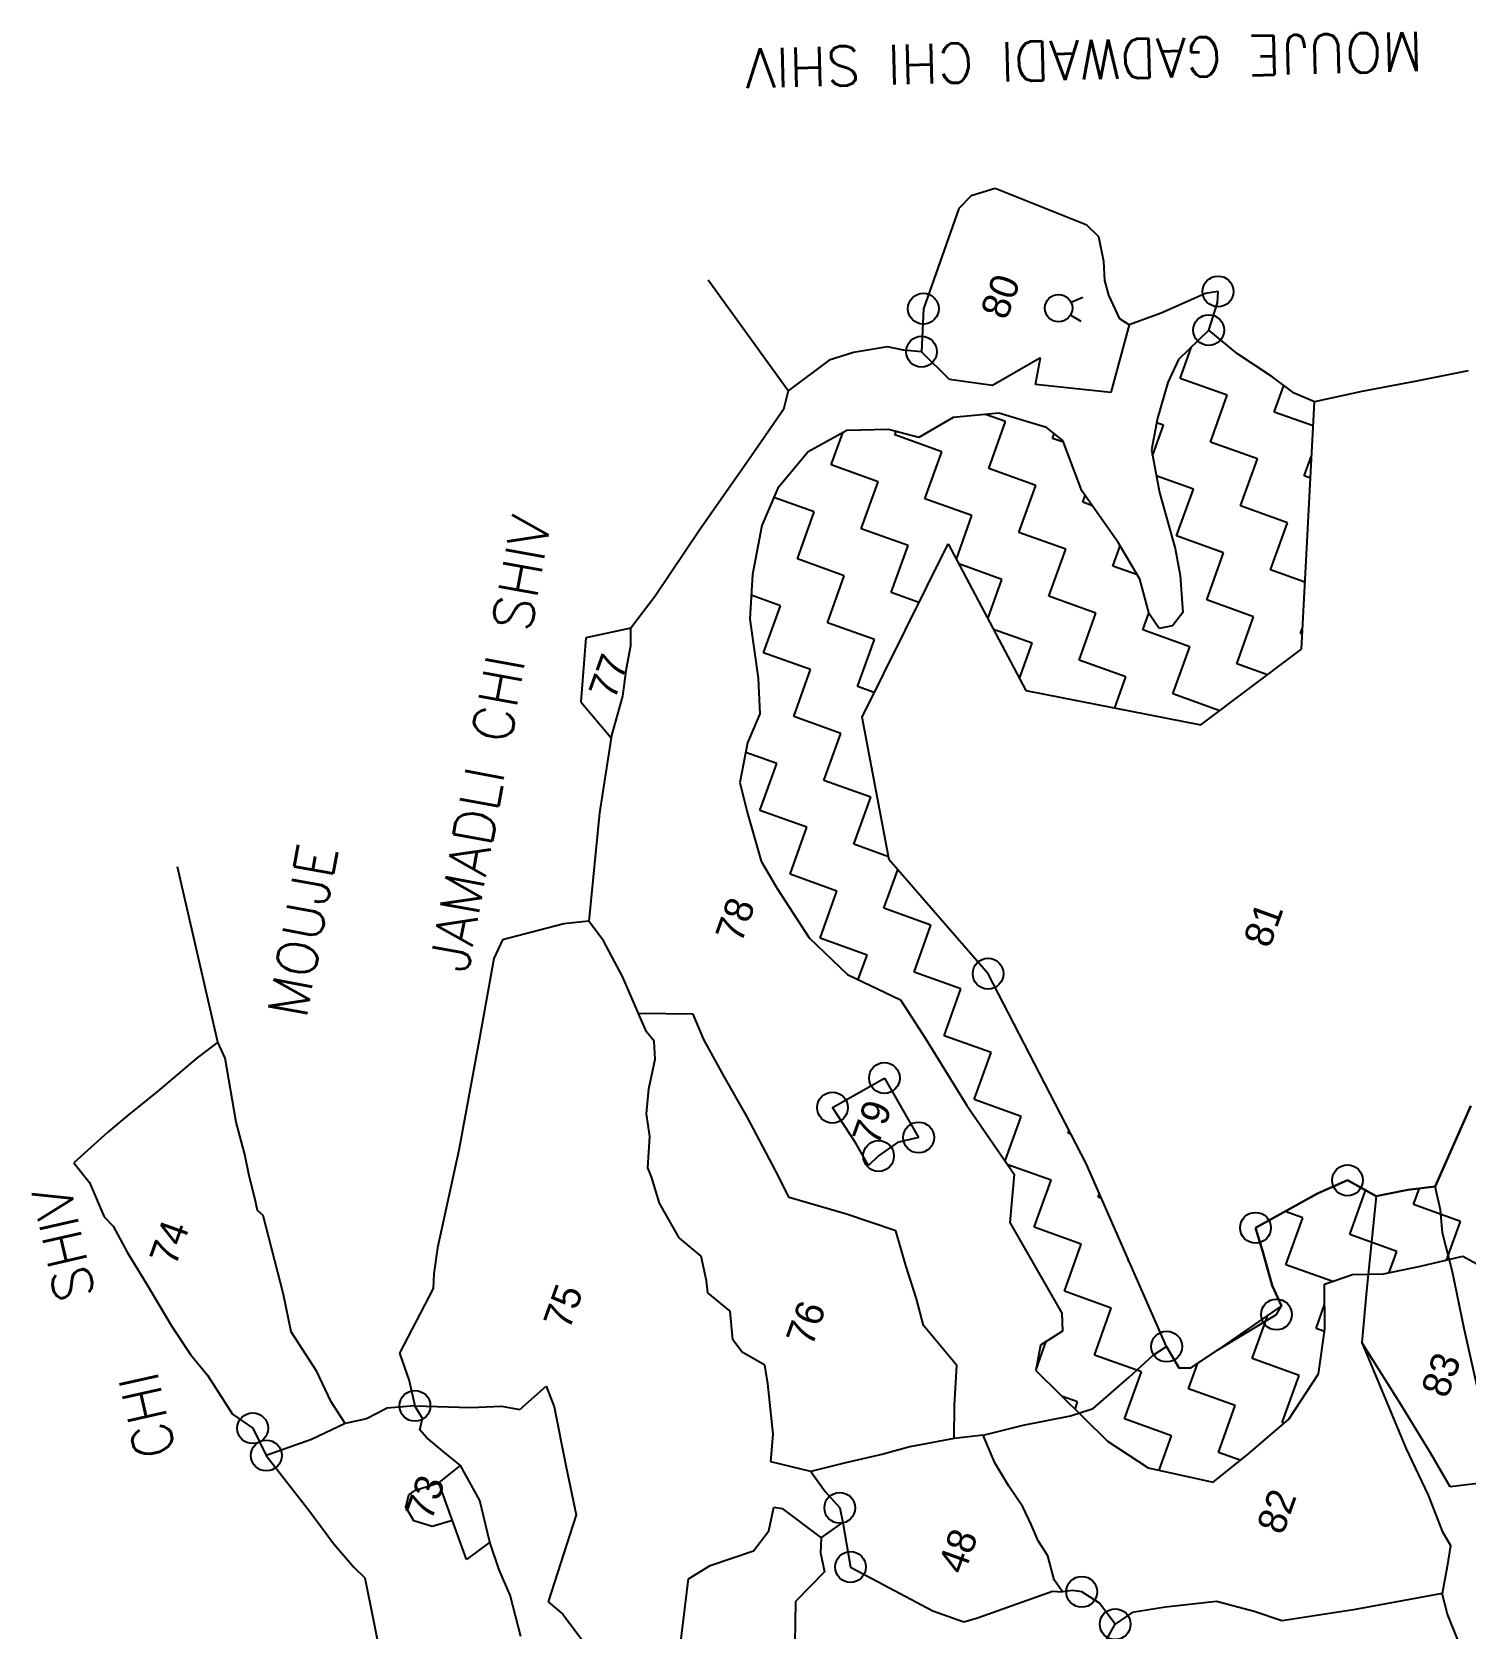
# Model space of a CAD drawing. Header units: metres. Extents: x 333193 to 336565, y 1789500 to 1792058.
# Drawn here: x 333379 to 334310, y 1790825 to 1791861 of the extents above; entities that cross this region are included whole.
import ezdxf
from ezdxf.enums import TextEntityAlignment as Align

# ---------------------------------------------------------------- set-up
doc = ezdxf.new("R2010")
doc.units = ezdxf.units.M
doc.linetypes.add('DIVIDE', pattern=[31.75, 12.7, -6.35, 0, -6.35, 0, -6.35])
for name, color, linetype in [('POLY_HATCH', 12, 'Continuous'), ('POLY_PARCEL', 6, 'Continuous'), ('SYM_STONE', 1, 'Continuous'), ('TEXT_MAPOUT', 7, 'Continuous'), ('TEXT_PARCEL', 7, 'Continuous'), ('V_BOUND_LINE', 7, 'Continuous'), ('V_DIVIDE_LINE', 7, 'DIVIDE')]:
    doc.layers.add(name, color=color, linetype=linetype)
doc.styles.get("Standard").update_dxf_attribs({"font": 'simplex.shx'})
doc.styles.add('TEXT_MAP', font='', dxfattribs={"height": 0.1})
doc.styles.get('TEXT_MAP').set_extended_font_data('Kruti Dev 050')

msp = doc.modelspace()

# ---------------------------------------------------------------- linework, layer by layer
for points in [[(334061.6, 1791688.5), (334054.2, 1791685.2)], [(334060.7, 1791672.9), (334053.7, 1791677.1)]]:
    msp.add_lwpolyline(points)
msp.add_circle((334046, 1791681.6), 8.89)
at = {"layer": 'POLY_HATCH'}
for p, q in [((334143.4, 1791667.3), (334123.9, 1791648.3)), ((334162.1, 1791652), (334143.4, 1791667.3)), ((334184.5, 1791637.1), (334162.1, 1791652)), ((334123.9, 1791648.3), (334116.8, 1791633.4)), ((334116.8, 1791633.4), (334110.2, 1791610.1)), ((334198.9, 1791626.3), (334184.5, 1791637.1)), ((334212, 1791620.8), (334198.9, 1791626.3)), ((334203.7, 1791460.2), (334212, 1791620.8)), ((334212, 1791620.8), (334212, 1791620.8)), ((333977.5, 1791610.6), (333955.2, 1791597.6)), ((334007.1, 1791613.4), (333977.5, 1791610.6)), ((334038.2, 1791604), (334007.1, 1791613.4)), ((333908.4, 1791602.1), (333883.4, 1791588.2)), ((333935.5, 1791602.9), (333908.4, 1791602.1)), ((333955.2, 1791597.6), (333935.5, 1791602.9)), ((334048.7, 1791595.6), (334038.2, 1791604)), ((334110.2, 1791610.1), (334106.2, 1791589.6)), ((334061, 1791563.1), (334048.7, 1791595.6)), ((333883.4, 1791588.2), (333863.8, 1791564.8)), ((334106.2, 1791589.6), (334111.4, 1791562)), ((333863.8, 1791564.8), (333853.4, 1791540.5)), ((334084.6, 1791529.5), (334061, 1791563.1)), ((334111.4, 1791562), (334121.7, 1791525.5)), ((333853.4, 1791540.5), (333847.2, 1791508.8)), ((333918.4, 1791416.2), (333974.2, 1791528.7)), ((333974.2, 1791528.7), (334024.7, 1791433.5)), ((334098.8, 1791505.7), (334084.6, 1791529.5)), ((334121.7, 1791525.5), (334124.8, 1791508)), ((333847.2, 1791508.8), (333845.5, 1791479.6)), ((334124.8, 1791508), (334126.6, 1791484)), ((334104.7, 1791483.1), (334098.8, 1791505.7)), ((333845.5, 1791479.6), (333851, 1791441.4)), ((334111.3, 1791473.7), (334104.7, 1791483.1)), ((334126.6, 1791484), (334120, 1791475.3)), ((334120, 1791475.3), (334111.3, 1791473.7)), ((334138.4, 1791411.2), (334203.7, 1791460.2)), ((333851, 1791441.4), (333852.1, 1791418.2)), ((334024.7, 1791433.5), (334138.4, 1791411.2)), ((333852.1, 1791418.2), (333844.1, 1791399.4)), ((333935.9, 1791323.5), (333918.4, 1791416.2)), ((333844.1, 1791399.4), (333839, 1791373.8)), ((333839, 1791373.8), (333843.8, 1791354.5)), ((333843.8, 1791354.5), (333852.8, 1791322.6)), ((333852.8, 1791322.6), (333863.3, 1791304.8)), ((334000.2, 1791249.6), (333935.9, 1791323.5)), ((333863.3, 1791304.8), (333884, 1791272.8)), ((333884, 1791272.8), (333909, 1791249.1)), ((333909, 1791249.1), (333943.4, 1791232.7)), ((334063.8, 1791126.5), (334000.2, 1791249.6)), ((333943.4, 1791232.7), (333959.5, 1791207.6)), ((333959.5, 1791207.6), (333986.4, 1791164)), ((333986.4, 1791164), (334017.2, 1791119.6)), ((334313.6, 1791163.8), (334290.5, 1791111.5)), ((334116.1, 1791007.6), (334063.8, 1791126.5)), ((334017.2, 1791119.6), (334014.4, 1791088.2)), ((334233.5, 1791115.5), (334214.1, 1791107)), ((334252.1, 1791105.3), (334233.5, 1791115.5)), ((334214.1, 1791107), (334173.8, 1791084.7)), ((334272.7, 1791109.4), (334252.1, 1791105.3)), ((334290.5, 1791111.5), (334272.7, 1791109.4)), ((334014.4, 1791088.2), (334048.1, 1791029.3)), ((334173.8, 1791084.7), (334178.5, 1791069)), ((334178.5, 1791069), (334184.6, 1791047.3)), ((334280.9, 1791059.7), (334308.4, 1791066.2)), ((334308.4, 1791066.2), (334333.8, 1791052.4)), ((334218.7, 1791048), (334236.8, 1791054.4)), ((334236.8, 1791054.4), (334256.8, 1791054.8)), ((334256.8, 1791054.8), (334280.9, 1791059.7)), ((334184.6, 1791047.3), (334190.6, 1791034)), ((334218.8, 1791018.8), (334218.7, 1791048)), ((334190.6, 1791034), (334149.3, 1791005.4)), ((334048.1, 1791029.3), (334048.5, 1791017.5)), ((334048.5, 1791017.5), (334034.2, 1791008.6)), ((334214.8, 1790989.8), (334218.8, 1791018.8)), ((334034.2, 1791008.6), (334031.2, 1790992.1)), ((334124.3, 1790993.6), (334116.1, 1791007.6)), ((334149.3, 1791005.4), (334131.9, 1790993.7)), ((334031.2, 1790992.1), (334077.8, 1790946.2)), ((334131.9, 1790993.7), (334124.3, 1790993.6)), ((334195.5, 1790960.5), (334214.8, 1790989.8)), ((334169.4, 1790938.3), (334195.5, 1790960.5)), ((334077.8, 1790946.2), (334104.1, 1790929)), ((334146.3, 1790919.7), (334169.4, 1790938.3)), ((334104.1, 1790929), (334146.3, 1790919.7))]:
    msp.add_line(p, q, dxfattribs=at)
at = {"layer": 'POLY_HATCH', "linetype": 'Continuous'}
for p, q in [((334125, 1791636), (334132.3, 1791656.5)), ((334155.5, 1791625.1), (334125, 1791636)), ((334185.9, 1791614.1), (334192.1, 1791631.4)), ((334144.5, 1791594.6), (334155.5, 1791625.1)), ((334011.6, 1791607.9), (333998.6, 1791612.6)), ((334211.2, 1791605.1), (334185.9, 1791614.1)), ((333898.3, 1791579.8), (333905.8, 1791600.7)), ((333939.7, 1791599.4), (333940.5, 1791601.6)), ((334000.7, 1791577.5), (334011.6, 1791607.9)), ((334106.9, 1791585.7), (334114, 1791605.6)), ((334114, 1791605.6), (334109.6, 1791607.1)), ((333970.2, 1791588.4), (333939.7, 1791599.4)), ((334042.1, 1791597), (334043.2, 1791600)), ((334049.2, 1791594.5), (334042.1, 1791597)), ((334175, 1791583.7), (334144.5, 1791594.6)), ((333928.8, 1791568.9), (333898.3, 1791579.8)), ((333959.2, 1791557.9), (333970.2, 1791588.4)), ((334164, 1791553.2), (334175, 1791583.7)), ((334205.5, 1791572.7), (334210.2, 1791585.8)), ((334031.2, 1791566.5), (334000.7, 1791577.5)), ((334133.5, 1791564.1), (334109.4, 1791572.8)), ((334209.4, 1791571.3), (334205.5, 1791572.7)), ((333887.3, 1791549.4), (333861.2, 1791558.7)), ((333917.8, 1791538.4), (333928.8, 1791568.9)), ((334020.2, 1791536), (334031.2, 1791566.5)), ((334061.6, 1791555.6), (334063.2, 1791560)), ((334122.6, 1791533.7), (334133.5, 1791564.1)), ((333876.4, 1791518.9), (333887.3, 1791549.4)), ((333989.7, 1791547), (333959.2, 1791557.9)), ((334067.9, 1791553.3), (334061.6, 1791555.6)), ((334194.5, 1791542.2), (334164, 1791553.2)), ((333948.3, 1791527.5), (333917.8, 1791538.4)), ((333979.6, 1791518.7), (333989.7, 1791547)), ((334183.6, 1791511.7), (334194.5, 1791542.2)), ((334050.7, 1791525.1), (334020.2, 1791536)), ((334153.1, 1791522.7), (334122.6, 1791533.7)), ((333906.8, 1791507.9), (333876.4, 1791518.9)), ((333937.3, 1791497), (333948.3, 1791527.5)), ((334039.7, 1791494.6), (334050.7, 1791525.1)), ((334081.2, 1791514.1), (334085.9, 1791527.3)), ((334142.1, 1791492.2), (334153.1, 1791522.7)), ((333895.9, 1791477.4), (333906.8, 1791507.9)), ((334009.2, 1791505.5), (333981.2, 1791515.6)), ((334097.2, 1791508.4), (334081.2, 1791514.1)), ((334205.9, 1791503.7), (334183.6, 1791511.7)), ((333955.3, 1791490.5), (333937.3, 1791497)), ((334000.1, 1791480), (334009.2, 1791505.5)), ((333865.4, 1791488.4), (333846.4, 1791495.2)), ((333854.5, 1791457.9), (333865.4, 1791488.4)), ((334070.2, 1791483.6), (334039.7, 1791494.6)), ((334172.6, 1791481.3), (334142.1, 1791492.2)), ((333926.4, 1791466.5), (333895.9, 1791477.4)), ((334059.3, 1791453.2), (334070.2, 1791483.6)), ((334100.7, 1791472.7), (334104.6, 1791483.5)), ((334161.7, 1791450.8), (334172.6, 1791481.3)), ((333915.4, 1791436), (333926.4, 1791466.5)), ((334028.8, 1791464.1), (334003.7, 1791473.1)), ((334131.2, 1791461.7), (334100.7, 1791472.7)), ((334203.1, 1791470.3), (334204.4, 1791474)), ((334204.2, 1791469.9), (334203.1, 1791470.3)), ((333884.9, 1791447), (333854.5, 1791457.9)), ((334020.6, 1791441.3), (334028.8, 1791464.1)), ((334120.2, 1791431.3), (334131.2, 1791461.7)), ((333874, 1791416.5), (333884.9, 1791447)), ((334089.7, 1791442.2), (334059.3, 1791453.2)), ((334181.6, 1791443.6), (334161.7, 1791450.8)), ((333926.3, 1791432.1), (333915.4, 1791436)), ((334082.5, 1791422.1), (334089.7, 1791442.2)), ((334150.6, 1791420.3), (334120.2, 1791431.3)), ((333904.5, 1791405.5), (333874, 1791416.5)), ((333893.5, 1791375), (333904.5, 1791405.5)), ((333863, 1791386), (333842.9, 1791393.2)), ((333852.1, 1791355.5), (333863, 1791386)), ((333924, 1791364.1), (333893.5, 1791375)), ((333913, 1791333.6), (333924, 1791364.1)), ((333882.6, 1791344.6), (333852.1, 1791355.5)), ((333871.6, 1791314.1), (333882.6, 1791344.6)), ((333935.6, 1791325.5), (333913, 1791333.6)), ((333902.1, 1791303.1), (333871.6, 1791314.1)), ((333932.6, 1791292.2), (333941.5, 1791317.1)), ((333891.1, 1791272.6), (333902.1, 1791303.1)), ((333963.1, 1791281.2), (333932.6, 1791292.2)), ((333952.1, 1791250.7), (333963.1, 1791281.2)), ((333921.6, 1791261.7), (333891.1, 1791272.6)), ((333915.9, 1791245.8), (333921.6, 1791261.7)), ((333982.6, 1791239.8), (333952.1, 1791250.7)), ((333971.6, 1791209.3), (333982.6, 1791239.8)), ((334002.1, 1791198.4), (333971.6, 1791209.3)), ((333991.2, 1791167.9), (334002.1, 1791198.4)), ((334021.6, 1791156.9), (333991.2, 1791167.9)), ((334011.3, 1791128.1), (334021.6, 1791156.9)), ((334052.1, 1791146), (334052.8, 1791147.8)), ((334054.1, 1791145.3), (334052.1, 1791146)), ((334041.2, 1791115.5), (334013.1, 1791125.6)), ((334030.2, 1791085), (334041.2, 1791115.5)), ((334235.3, 1791114.6), (334233.1, 1791115.4)), ((334071.7, 1791104.5), (334072.5, 1791106.8)), ((334073.8, 1791103.8), (334071.7, 1791104.5)), ((334235, 1791080.3), (334245.3, 1791109)), ((334276.4, 1791099.8), (334280.2, 1791110.3)), ((334204.5, 1791091.2), (334193.1, 1791095.3)), ((334306.9, 1791088.8), (334276.4, 1791099.8)), ((334060.7, 1791074.1), (334030.2, 1791085)), ((334193.6, 1791060.7), (334204.5, 1791091.2)), ((334297.9, 1791063.7), (334306.9, 1791088.8)), ((334049.7, 1791043.6), (334060.7, 1791074.1)), ((334265.5, 1791069.3), (334235, 1791080.3)), ((334091.2, 1791063.1), (334091.4, 1791063.7)), ((334091.8, 1791062.9), (334091.2, 1791063.1)), ((334260.6, 1791055.6), (334265.5, 1791069.3)), ((334223.9, 1791049.8), (334193.6, 1791060.7)), ((334080.2, 1791032.6), (334049.7, 1791043.6)), ((334069.3, 1791002.1), (334080.2, 1791032.6)), ((334213.1, 1791019.3), (334218.7, 1791035)), ((334171.7, 1790999.8), (334181.8, 1791027.9)), ((334031.3, 1790992.1), (334038, 1791011)), ((334218.6, 1791017.3), (334213.1, 1791019.3)), ((334099.8, 1790991.2), (334069.3, 1791002.1)), ((334202.2, 1790988.8), (334171.7, 1790999.8)), ((334088.8, 1790960.7), (334099.8, 1790991.2)), ((334130.2, 1790980.2), (334136.1, 1790996.5)), ((334160.7, 1790969.3), (334130.2, 1790980.2)), ((334191.2, 1790958.3), (334202.2, 1790988.8)), ((334058.3, 1790971.7), (334048.4, 1790975.2)), ((334056.7, 1790967), (334058.3, 1790971.7)), ((334149.8, 1790938.8), (334160.7, 1790969.3)), ((334119.3, 1790949.7), (334088.8, 1790960.7)), ((334192.4, 1790957.9), (334191.2, 1790958.3)), ((334111.3, 1790927.4), (334119.3, 1790949.7)), ((334163.8, 1790933.8), (334149.8, 1790938.8))]:
    msp.add_line(p, q, dxfattribs=at)
at = {"layer": 'POLY_PARCEL'}
for p, q in [((334091.7, 1791670.8), (334079.9, 1791626.8)), ((333975.1, 1791635.2), (333957, 1791653.3)), ((334034.2, 1791649.4), (334003, 1791631.3)), ((334031, 1791632.1), (334034.2, 1791649.4)), ((334003, 1791631.3), (333975.1, 1791635.2)), ((334079.9, 1791626.8), (334031, 1791632.1)), ((334031, 1791632.1), (334031, 1791632.1)), ((334203.7, 1791460.2), (334212, 1791620.8)), ((334203.7, 1791460.2), (334212, 1791620.8)), ((333918.4, 1791416.2), (333974.2, 1791528.7)), ((333918.4, 1791416.2), (333974.2, 1791528.7)), ((333974.2, 1791528.7), (334024.7, 1791433.5)), ((333974.2, 1791528.7), (334024.7, 1791433.5)), ((333768.3, 1791462.6), (333768.2, 1791473.8)), ((333765.5, 1791447.7), (333768.3, 1791462.6)), ((334138.4, 1791411.2), (334203.7, 1791460.2)), ((334138.4, 1791411.2), (334203.7, 1791460.2)), ((333763.1, 1791429.8), (333765.5, 1791447.7)), ((333755.4, 1791402.7), (333763.1, 1791429.8)), ((334024.7, 1791433.5), (334138.4, 1791411.2)), ((334024.7, 1791433.5), (334138.4, 1791411.2)), ((333935.9, 1791323.5), (333918.4, 1791416.2)), ((333935.9, 1791323.5), (333918.4, 1791416.2)), ((334000.2, 1791249.6), (333935.9, 1791323.5)), ((334000.2, 1791249.6), (333935.9, 1791323.5)), ((333750.6, 1791271), (333741, 1791283.7)), ((333762.8, 1791247.8), (333750.6, 1791271)), ((333773.3, 1791223.8), (333762.8, 1791247.8)), ((334063.8, 1791126.5), (334000.2, 1791249.6)), ((334063.8, 1791126.5), (334000.2, 1791249.6)), ((333808.8, 1791223.3), (333773.3, 1791223.8)), ((333778.5, 1791211.9), (333773.3, 1791223.8)), ((333815.6, 1791206.9), (333808.8, 1791223.3)), ((333783.5, 1791205.8), (333778.5, 1791211.9)), ((333828.9, 1791182.8), (333815.6, 1791206.9)), ((333784, 1791194.1), (333783.5, 1791205.8)), ((333780, 1791174.8), (333784, 1791194.1)), ((333843.7, 1791156.7), (333828.9, 1791182.8)), ((333899.2, 1791162.7), (333932.9, 1791181.9)), ((333932.9, 1791181.9), (333955.1, 1791143.3)), ((333778.4, 1791158.6), (333780, 1791174.8)), ((333780.6, 1791143.9), (333778.4, 1791158.6)), ((333862.4, 1791121.5), (333843.7, 1791156.7)), ((333914.4, 1791139.6), (333899.2, 1791162.7)), ((334290.5, 1791111.5), (334313.6, 1791163.8)), ((334313.6, 1791163.8), (334290.5, 1791111.5)), ((333779.4, 1791123.6), (333780.6, 1791143.9)), ((333922.5, 1791125.2), (333914.4, 1791139.6)), ((333941.4, 1791140.1), (333929.1, 1791131.3)), ((333955.1, 1791143.3), (333941.4, 1791140.1)), ((333781.6, 1791117.8), (333779.4, 1791123.6)), ((333929.1, 1791131.3), (333922.5, 1791125.2)), ((334116.1, 1791007.6), (334063.8, 1791126.5)), ((334116.1, 1791007.6), (334063.8, 1791126.5)), ((333786.8, 1791100.6), (333781.6, 1791117.8)), ((333871.1, 1791104.3), (333862.4, 1791121.5)), ((334214.1, 1791107), (334233.5, 1791115.5)), ((334233.5, 1791115.5), (334252.1, 1791105.3)), ((333908.2, 1791093.5), (333871.1, 1791104.3)), ((334173.8, 1791084.7), (334214.1, 1791107)), ((334252.1, 1791105.3), (334245.8, 1791043.8)), ((334252.1, 1791105.3), (334272.7, 1791109.4)), ((334272.7, 1791109.4), (334252.1, 1791105.3)), ((334272.7, 1791109.4), (334290.5, 1791111.5)), ((334290.5, 1791111.5), (334272.7, 1791109.4)), ((334293.8, 1791096.3), (334290.5, 1791111.5)), ((333799.6, 1791078.1), (333786.8, 1791100.6)), ((333940.4, 1791082.8), (333908.2, 1791093.5)), ((334295.2, 1791081.4), (334293.8, 1791096.3)), ((333946.7, 1791060.2), (333940.4, 1791082.8)), ((334178.5, 1791069), (334173.8, 1791084.7)), ((333813.9, 1791066.2), (333799.6, 1791078.1)), ((334301.6, 1791056), (334295.2, 1791081.4)), ((333817.4, 1791050.3), (333813.9, 1791066.2)), ((334184.6, 1791047.3), (334178.5, 1791069)), ((333953.8, 1791038.5), (333946.7, 1791060.2)), ((334309.3, 1791019.4), (334301.6, 1791056)), ((333818.2, 1791042.5), (333817.4, 1791050.3)), ((333832.8, 1791030.5), (333818.2, 1791042.5)), ((334190.6, 1791034), (334184.6, 1791047.3)), ((334245.8, 1791043.8), (334242.8, 1791010.2)), ((333834.4, 1791012), (333832.8, 1791030.5)), ((333958.2, 1791021.2), (333953.8, 1791038.5)), ((334187.4, 1791028.4), (334190.6, 1791034)), ((333980, 1790995.3), (333958.2, 1791021.2)), ((334149.3, 1791005.4), (334187.4, 1791028.4)), ((333840.5, 1791004), (333834.4, 1791012)), ((334242.8, 1791010.2), (334271.5, 1790941.7)), ((334268.6, 1790969.3), (334242.8, 1791010.2)), ((334319.7, 1790973), (334309.3, 1791019.4)), ((333855.3, 1790995.5), (333840.5, 1791004)), ((334091.8, 1790987.7), (334107.3, 1791002)), ((334107.3, 1791002), (334116.1, 1791007.6)), ((334116.1, 1791007.6), (334124.3, 1790993.6)), ((334131.9, 1790993.7), (334149.3, 1791005.4)), ((333857.1, 1790983.7), (333855.3, 1790995.5)), ((333978.3, 1790969.6), (333980, 1790995.3)), ((334124.3, 1790993.6), (334131.9, 1790993.7)), ((333696.1, 1790966.8), (333713.4, 1790981.9)), ((333713.4, 1790981.9), (333718.6, 1790968.5)), ((333860.6, 1790950.7), (333857.1, 1790983.7)), ((334068.5, 1790967.3), (334091.8, 1790987.7)), ((333633, 1790961), (333628.1, 1790969.1)), ((333628.1, 1790969.1), (333664.3, 1790968.1)), ((333664.3, 1790968.1), (333684.2, 1790969)), ((333684.2, 1790969), (333696.1, 1790966.8)), ((333718.6, 1790968.5), (333726.1, 1790930.5)), ((333978.2, 1790948), (333978.3, 1790969.6)), ((334287.6, 1790938.1), (334268.6, 1790969.3)), ((333631.2, 1790953.6), (333633, 1790961)), ((334022.9, 1790956.6), (334053.7, 1790962.7)), ((334053.7, 1790962.7), (334068.5, 1790967.3)), ((333582.9, 1790957.6), (333561, 1790947.3)), ((333635.7, 1790948.6), (333631.2, 1790953.6)), ((333646.2, 1790939.7), (333635.7, 1790948.6)), ((333859.1, 1790932.7), (333860.6, 1790950.7)), ((333978.2, 1790948), (333949.5, 1790942.5)), ((333997.1, 1790950.1), (333978.2, 1790948)), ((333997.1, 1790950.1), (334022.9, 1790956.6)), ((334004.6, 1790932.1), (333997.1, 1790950.1)), ((333561, 1790947.3), (333531.6, 1790936.9)), ((333657.7, 1790930.5), (333646.2, 1790939.7)), ((333932.1, 1790937.8), (333906.7, 1790932)), ((333949.5, 1790942.5), (333932.1, 1790937.8)), ((334271.5, 1790941.7), (334285.9, 1790911.2)), ((334300.1, 1790916.5), (334287.6, 1790938.1)), ((333643.6, 1790919.2), (333657.7, 1790930.5)), ((333670.3, 1790907.7), (333657.7, 1790930.5)), ((333726.1, 1790930.5), (333732.8, 1790898.4)), ((333885.2, 1790926.6), (333859.1, 1790932.7)), ((333906.7, 1790932), (333885.2, 1790926.6)), ((334013.6, 1790917), (334004.6, 1790932.1)), ((333628.4, 1790914.5), (333643.6, 1790919.2)), ((333661.6, 1790869.5), (333643.6, 1790919.2)), ((333885.2, 1790926.6), (333894.5, 1790913.5)), ((334022.8, 1790903.5), (334013.6, 1790917)), ((334330.6, 1790920.3), (334300.1, 1790916.5)), ((333622.3, 1790903.4), (333624.2, 1790911.3)), ((333624.2, 1790911.3), (333628.4, 1790914.5)), ((333676.8, 1790880.7), (333670.3, 1790907.7)), ((333894.5, 1790913.5), (333903.9, 1790902.9)), ((334285.9, 1790911.2), (334295, 1790887.7)), ((333627.4, 1790894.5), (333622.3, 1790903.4)), ((333732.8, 1790898.4), (333714.7, 1790842)), ((333857.9, 1790887.9), (333861, 1790903.4)), ((333861, 1790903.4), (333866.6, 1790902.6)), ((333866.6, 1790902.6), (333891.9, 1790883.4)), ((333903.9, 1790902.9), (333906, 1790893.5)), ((334028.1, 1790892.2), (334022.8, 1790903.5)), ((333639.3, 1790890.8), (333627.4, 1790894.5)), ((333652.5, 1790894.7), (333639.3, 1790890.8)), ((333847.8, 1790875), (333857.9, 1790887.9)), ((333891.9, 1790883.4), (333906, 1790893.5)), ((333906, 1790893.5), (333910.9, 1790864.5)), ((334032.7, 1790881.6), (334028.1, 1790892.2)), ((334295, 1790887.7), (334300.4, 1790878.5)), ((333676.8, 1790880.7), (333661.6, 1790869.5)), ((333682.7, 1790862.8), (333676.8, 1790880.7)), ((333819.8, 1790865.5), (333847.8, 1790875)), ((333891.9, 1790883.4), (333891.3, 1790873.7)), ((334038.9, 1790871.8), (334032.7, 1790881.6)), ((334300.4, 1790878.5), (334298.3, 1790864.9)), ((333805.6, 1790856.8), (333819.8, 1790865.5)), ((333891.3, 1790873.7), (333894, 1790861.3)), ((333910.9, 1790864.5), (333964.4, 1790836)), ((334043.1, 1790856.2), (334038.9, 1790871.8)), ((334298.3, 1790864.9), (334294.9, 1790847.3)), ((333689.9, 1790846.2), (333682.7, 1790862.8)), ((333799.9, 1790809.1), (333805.6, 1790856.8)), ((333894, 1790861.3), (333875.2, 1790842.1)), ((334048.4, 1790848.4), (334043.1, 1790856.2)), ((333696.8, 1790819.4), (333689.9, 1790846.2)), ((333993.4, 1790831.6), (334042.1, 1790848.9)), ((334042.1, 1790848.9), (334048.4, 1790848.4)), ((334055, 1790849.3), (334048.4, 1790848.4)), ((334061, 1790848.4), (334055, 1790849.3)), ((334072.5, 1790841.1), (334061, 1790848.4)), ((334294.9, 1790847.3), (334237.4, 1790836.8)), ((334298.5, 1790834), (334294.9, 1790847.3)), ((333714.7, 1790842), (333724.1, 1790834)), ((333724.1, 1790834), (333752.8, 1790795.6)), ((333875.2, 1790842.1), (333874, 1790779.7)), ((333964.4, 1790836), (333984.4, 1790828.9)), ((334082.7, 1790827.4), (334072.5, 1790841.1)), ((334093.8, 1790835), (334082.7, 1790827.4)), ((334115.3, 1790838.4), (334093.8, 1790835)), ((334148.4, 1790842.1), (334115.3, 1790838.4)), ((334173, 1790835.6), (334148.4, 1790842.1)), ((334190.8, 1790829.6), (334173, 1790835.6)), ((334237.4, 1790836.8), (334190.8, 1790829.6)), ((334305.2, 1790817.3), (334298.5, 1790834)), ((333984.4, 1790828.9), (333993.4, 1790831.6)), ((334069.5, 1790803.9), (334082.7, 1790827.4))]:
    msp.add_line(p, q, dxfattribs=at)
at = {"layer": 'SYM_STONE'}
for centre in [(334149.5, 1791692.4), (333958.2, 1791681.2), (334143.4, 1791667.3), (333957, 1791653.3), (334000.2, 1791249.6), (333932.9, 1791181.9), (333899.2, 1791162.7), (333955.1, 1791143.3), (333929.1, 1791131.3), (334233.5, 1791115.5), (334173.8, 1791084.7), (334187.4, 1791028.4), (334116.1, 1791007.6), (333628.1, 1790969.1), (333522.8, 1790954.6), (333531.6, 1790936.9), (333903.9, 1790902.9), (333910.9, 1790864.5), (334061, 1790848.4), (334082.7, 1790827.4)]:
    msp.add_circle(centre, 10, dxfattribs=at)
at = {"layer": 'V_BOUND_LINE'}
for p, q in [((334004.8, 1791759.3), (333989.2, 1791754.4)), ((334064.4, 1791735.5), (334004.8, 1791759.3)), ((333981.3, 1791746.3), (333958.2, 1791681.2)), ((333989.2, 1791754.4), (333981.3, 1791746.3)), ((334072.2, 1791727.8), (334064.4, 1791735.5)), ((334075.4, 1791711.8), (334072.2, 1791727.8)), ((334076, 1791699.5), (334075.4, 1791711.8)), ((334078.5, 1791690), (334076, 1791699.5)), ((334085.7, 1791674.7), (334078.5, 1791690)), ((334141.3, 1791691.1), (334112.6, 1791678.4)), ((334149.5, 1791692.4), (334141.3, 1791691.1)), ((334143.4, 1791667.3), (334149.2, 1791685.1)), ((334149.2, 1791685.1), (334149.5, 1791692.4)), ((333958.2, 1791681.2), (333957, 1791653.3)), ((334091.7, 1791670.8), (334085.7, 1791674.7)), ((334112.6, 1791678.4), (334091.7, 1791670.8)), ((334162.1, 1791652), (334143.4, 1791667.3)), ((333912.8, 1791652.7), (333897.1, 1791647.7)), ((333934.8, 1791656.4), (333912.8, 1791652.7)), ((333945.3, 1791654.4), (333934.8, 1791656.4)), ((333957, 1791653.3), (333945.3, 1791654.4)), ((334184.5, 1791637.1), (334162.1, 1791652)), ((333897.1, 1791647.7), (333870.5, 1791628)), ((334198.9, 1791626.3), (334184.5, 1791637.1)), ((334278.4, 1791634.2), (334242.9, 1791627.4)), ((334311.8, 1791640.8), (334278.4, 1791634.2)), ((333870.5, 1791628), (333867.4, 1791615.7)), ((334212, 1791620.8), (334198.9, 1791626.3)), ((334242.9, 1791627.4), (334212, 1791620.8)), ((333867.4, 1791615.7), (333844.7, 1791582.8)), ((333844.7, 1791582.8), (333813.3, 1791538.2)), ((333813.3, 1791538.2), (333784, 1791494.7)), ((333784, 1791494.7), (333768.2, 1791473.8)), ((333739.1, 1791467.6), (333735.7, 1791426)), ((333768.2, 1791473.8), (333739.1, 1791467.6)), ((333735.7, 1791426), (333755.4, 1791402.7)), ((333755.4, 1791402.7), (333748, 1791354)), ((333748, 1791354), (333741, 1791283.7)), ((333724.7, 1791281.9), (333685, 1791271.6)), ((333741, 1791283.7), (333724.7, 1791281.9)), ((333685, 1791271.6), (333679.4, 1791259.5)), ((333679.4, 1791259.5), (333669.8, 1791206.5)), ((333669.8, 1791206.5), (333656.5, 1791135)), ((333500.2, 1791205.2), (333486.8, 1791194.9)), ((333504.9, 1791194.8), (333500.2, 1791205.2)), ((333486.8, 1791194.9), (333461.3, 1791173.3)), ((333512.1, 1791153.2), (333504.9, 1791194.8)), ((333461.3, 1791173.3), (333441, 1791157.2)), ((333441, 1791157.2), (333428.7, 1791146.8)), ((333428.7, 1791146.8), (333406.6, 1791126.9)), ((333517.7, 1791132.2), (333512.1, 1791153.2)), ((333656.5, 1791135), (333642.7, 1791071.7)), ((333406.6, 1791126.9), (333416.9, 1791114)), ((333520.5, 1791118.5), (333517.7, 1791132.2)), ((333416.9, 1791114), (333426.4, 1791091.9)), ((333524.4, 1791103.1), (333520.5, 1791118.5)), ((333525.8, 1791096), (333524.4, 1791103.1)), ((333529.6, 1791092.7), (333525.8, 1791096)), ((333542.8, 1791041.4), (333529.6, 1791092.7)), ((333426.4, 1791091.9), (333432.2, 1791085.7)), ((333432.2, 1791085.7), (333441.2, 1791068.9)), ((333441.2, 1791068.9), (333454.2, 1791047.6)), ((333642.7, 1791071.7), (333640.4, 1791054.8)), ((333640.4, 1791054.8), (333640, 1791045.2)), ((333454.2, 1791047.6), (333470.1, 1791021.1)), ((333547.8, 1791017.1), (333542.8, 1791041.4)), ((333640, 1791045.2), (333618.1, 1791003.3)), ((333470.1, 1791021.1), (333482.3, 1791002.5)), ((333564.4, 1790991.5), (333547.8, 1791017.1)), ((333482.3, 1791002.5), (333493.4, 1790989.1)), ((333618.1, 1791003.3), (333624.4, 1790985.4)), ((333493.4, 1790989.1), (333509.7, 1790963.7)), ((333573.7, 1790971.8), (333564.4, 1790991.5)), ((333624.4, 1790985.4), (333628.1, 1790969.1)), ((333582.9, 1790957.6), (333573.7, 1790971.8)), ((333628.1, 1790969.1), (333610.1, 1790967.6)), ((333509.7, 1790963.7), (333522.8, 1790954.6)), ((333596.7, 1790960.8), (333582.9, 1790957.6)), ((333610.1, 1790967.6), (333596.7, 1790960.8)), ((333522.8, 1790954.6), (333531.6, 1790936.9)), ((333531.6, 1790936.9), (333559.9, 1790900.5)), ((333559.9, 1790900.5), (333575.3, 1790879.7)), ((333575.3, 1790879.7), (333588.4, 1790864.4)), ((333588.4, 1790864.4), (333595.5, 1790857.5)), ((333595.5, 1790857.5), (333606.1, 1790804.9))]:
    msp.add_line(p, q, dxfattribs=at)
at = {"layer": 'V_DIVIDE_LINE', "ltscale": 10}
for p, q in [((333870.5, 1791628), (333818.5, 1791699.8)), ((333500.2, 1791205.2), (333474, 1791318.9))]:
    msp.add_line(p, q, dxfattribs=at)

# ---------------------------------------------------------------- texts
at = {"layer": 'TEXT_MAPOUT'}
msp.add_text('MOUJE GADWADI CHI SHIV', height=25.597, rotation=181.4289, dxfattribs=at).set_placement((333842.3, 1791850), align=Align.RIGHT)
for s, height, rotation, p in [('JAMADLI CHI SHIV', 25.597, 79.5801, (333662.4, 1791249.3)), ('MOUJE', 25.6, 79.5801, (333557.5, 1791219.6)), ('SHIV', 25.6, 102.7527, (333420.6, 1791040.5)), ('CHI ', 25.6, 102.7527, (333472.7, 1790938.3))]:
    msp.add_text(s, height=height, rotation=rotation, dxfattribs=at).set_placement(p)
at = {"layer": 'TEXT_PARCEL', "style": 'TEXT_MAP'}
for s, p in [('80', (334012.2, 1791673.2)), ('77', (333757.7, 1791426.6)), ('78', (333840, 1791268.7)), ('81', (334182.9, 1791265.5)), ('79', (333928.8, 1791137.2)), ('74', (333472.6, 1791059.1)), ('75', (333728.3, 1791017.7)), ('76', (333885.9, 1791006.9)), ('83', (334298.2, 1790973.3)), ('73', (333638.7, 1790893.8)), ('82', (334191.5, 1790884.7)), ('48', (333984.6, 1790859))]:
    msp.add_text(s, height=18.43, rotation=70.2353, dxfattribs=at).set_placement(p)

doc.saveas('drawing.dxf')
